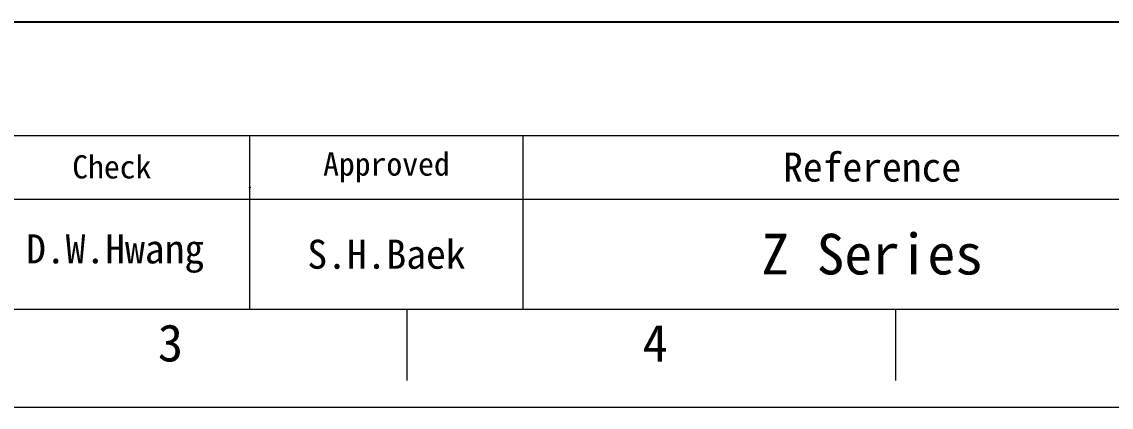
# Model space of a CAD drawing. Header units: millimetres. Extents: x 3350 to 4191, y 133 to 728.
# Drawn here: x 3591 to 3814.2, y 133 to 212.1 of the extents above; entities that cross this region are included whole.
import ezdxf

# ---------------------------------------------------------------- set-up
doc = ezdxf.new("R2010")
doc.units = ezdxf.units.MM
doc.layers.add('FORM', color=7, linetype='Continuous', lineweight=13)
doc.layers.add('TEXT', color=2, linetype='Continuous')
doc.layers.add('벽', color=2, linetype='Continuous')

msp = doc.modelspace()

# ---------------------------------------------------------------- linework, layer by layer
at = {"layer": 'FORM'}
for p, q in [((3525.67, 188.82), (4170.49, 188.82)), ((3637.71, 153.07), (3637.71, 188.82)), ((3693.73, 153.07), (3693.73, 188.82)), ((3469.65, 175.71), (4027.46, 175.71))]:
    msp.add_line(p, q, dxfattribs=at)
at = {"layer": 'FORM', "color": 7, "linetype": 'Continuous'}
for p, q in [((4170.49, 153.07), (3369.53, 153.07)), ((3669.89, 153.07), (3669.89, 138.51)), ((3770.01, 153.07), (3770.01, 138.51)), ((3349.51, 133.04), (4190.51, 133.04))]:
    msp.add_line(p, q, dxfattribs=at)
at = {"layer": 'TEXT'}
msp.add_point((3637.71, 178.1), dxfattribs=at)
at = {"layer": '벽'}
msp.add_line((3429.14, 212.14), (4106.99, 212.14), dxfattribs=at)

# ---------------------------------------------------------------- texts
at = {"layer": 'FORM', "char_height": 7.63, "attachment_point": 5}
for s, insert in [('3', (3621.46, 146.19)), ('4', (3720.8, 146.19))]:
    msp.add_mtext_dynamic_manual_height_columns(s, width=50.0595, gutter_width=12.51, heights=[0], dxfattribs=dict(at, insert=insert))
at = {"layer": 'TEXT', "attachment_point": 5}
for s, width, insert, char_height in [('Approved', 56.019, (3665.72, 182.27), 4.768), ('Reference', 143.0272, (3765.24, 182.27), 5.959), ('Check', 56.019, (3609.44, 182.33), 4.768), ('D.W.Hwang', 56.019, (3610.12, 164.56), 5.959), ('S.H.Baek', 56.019, (3665.72, 164.39), 5.959), ('Z Series', 143.0272, (3765.24, 164.39), 8.343)]:
    msp.add_mtext_dynamic_manual_height_columns(s, width=width, gutter_width=29.8, heights=[0], dxfattribs=dict(at, insert=insert, char_height=char_height))

doc.saveas('drawing.dxf')
